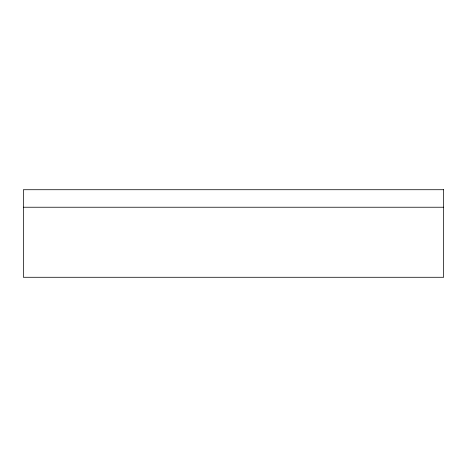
<?xml version="1.0" encoding="UTF-8"?>
<svg xmlns="http://www.w3.org/2000/svg" width="467" height="467" viewBox="0 0 467 467"><rect width="100%" height="100%" fill="white"/><g stroke="black" fill="none" stroke-linecap="round" stroke-linejoin="round"><path stroke-width="0.7" d="M23.35 207.231L443.65 207.231M443.65 189.719L23.35 189.719L23.35 277.281L443.65 277.281L443.65 189.719"/></g></svg>
